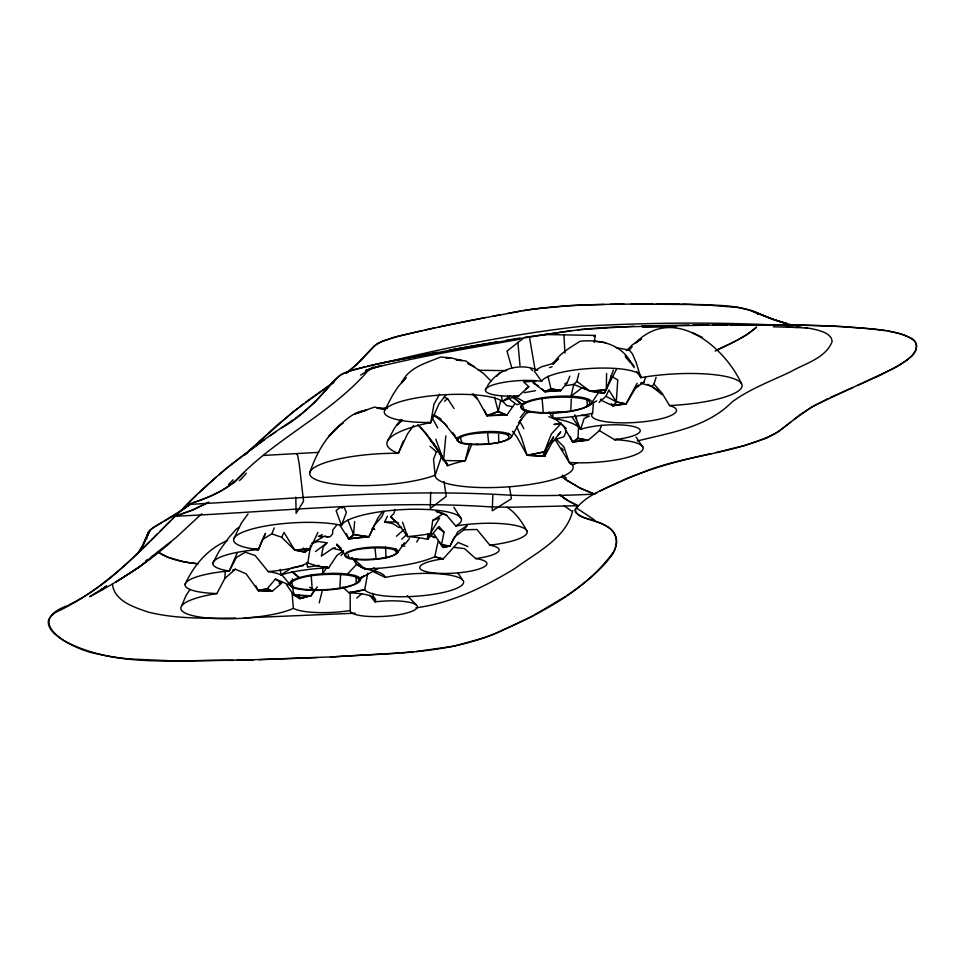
<?xml version="1.0" encoding="UTF-8"?>
<svg xmlns="http://www.w3.org/2000/svg" width="965" height="965" viewBox="0 0 965 965"><rect width="100%" height="100%" fill="white"/><g stroke="black" fill="none" stroke-linecap="round" stroke-linejoin="round"><path stroke-width="1.45" d="M435.191 475.661L433.526 459.4L436.325 451.717L430.004 446.276M345.168 554.006L345.554 556.588A27.141 6.152 -3.5 0 0 349.27 558.602A28.455 6.453 -3.5 0 0 376.133 559.302A27.141 6.152 -3.5 0 0 385.94 557.903A28.455 6.453 -3.5 0 0 395.891 551.208L395.964 548.639M487.615 432.718L488.76 444.057A27.129 6.152 -3.5 0 0 498.796 442.597A28.455 6.453 -3.5 0 0 508.531 435.963L508.603 433.394M606.587 373.467L606.285 389.667A69.094 15.657 -3.5 0 0 604.162 393.382A60.24 13.655 -3.5 0 0 589.989 391.151L573.777 384.432L565.647 385.614M430.631 492.234L430.318 508.483L446.252 496.348L444.009 481.631M146.933 538.253L147.742 533.307M322.841 567.794L322.624 573.741L327.256 566.805M523.597 404.239A37.394 8.48 -3.5 0 0 524.152 410.608A37.273 8.444 -3.5 0 0 543.319 413.104A37.418 8.48 -3.5 0 0 570.773 411.44L571.268 399.015M492.838 494.562L492.271 510.811L511.426 498.748L509.46 486.915M555.044 418.412L563.717 426.53L572.607 442.018A97.453 22.086 -3.5 0 0 576.768 439.352L577.951 438.399L578.542 426.783M292.311 578.855L292.504 581.437A37.382 8.468 -3.5 0 0 293.167 587.818A37.285 8.456 -3.5 0 0 312.274 590.303A37.418 8.48 -3.5 0 0 339.837 588.626L340.645 573.56M342.78 587.01L348.956 592.799A42.52 9.638 -3.5 0 1 375.047 601.87A33.666 7.636 -3.5 0 1 416.952 605.525A33.666 7.636 -3.5 0 1 386.362 616.213A33.666 7.636 -3.5 0 1 350.235 610.543A42.52 9.638 -3.5 0 1 293.384 608.348A60.24 13.655 -3.5 0 1 196.341 616.454A60.24 13.655 -3.5 0 1 216.908 593.547L224.809 578.53L225.315 570.544M548.904 411.995L552.945 418.279A60.24 13.655 -3.5 0 0 592.643 413.213L593.391 402.296M600.664 400.089L612.859 405.77L616.273 401.85L617.769 379.896L610.917 376.012M572.74 510.582C566.286 538.41 536.058 552.74 514.815 568.566C484.43 586.997 451.56 603.125 415.951 607.817M354.65 521.57L353.54 534.429L349.149 538.567M471.668 444.455L465.227 460.727A69.106 15.657 -3.5 0 0 447.615 465.709A69.106 15.657 -3.5 0 0 443.526 460.377L445.842 435.903M146.837 537.095C147.5 529.266 156.234 526.106 161.975 522.451M594.271 342.539L595.224 335.422L544.344 334.517M454.141 537.288L463.948 529.773L467.386 525.37L457.844 531.86L450.004 545.997L443.261 547.444A70.867 16.067 -3.5 0 0 441.488 544.887L444.009 532.125L439.015 526.48L427.676 539.302L428.677 535.334L430.897 533.536L432.754 520.364L443.574 513.452L436.059 511.366L446.735 515.406L455.782 525.973A49.915 11.315 -3.5 0 1 524.14 528.325A49.915 11.315 -3.5 0 1 489.87 545.177A33.666 7.636 -3.5 0 1 475.709 558.566A33.666 7.636 -3.5 0 1 474.044 570.387A33.666 7.636 -3.5 0 1 423.611 570.858A33.666 7.636 -3.5 0 1 443.188 558.868L458.073 542.427L467.904 546.564M216.908 593.547A49.915 11.315 -3.5 0 1 185.449 583.343A49.915 11.315 -3.5 0 1 229.32 570.99L236.353 557.541L245.255 552.185L255.206 555.551L268.246 571.582A49.915 11.315 -3.5 0 0 307.847 562.812L310.561 545.213M570.255 436.494L572.607 442.018A49.915 11.315 -3.5 0 1 588.361 440.137L599.41 430.607L614.512 439.642A49.915 11.315 -3.5 0 1 637.72 453.707A49.915 11.315 -3.5 0 1 569.241 462.452A69.106 15.657 -3.5 0 1 515.226 486.264A69.106 15.657 -3.5 0 1 435.191 475.178A69.106 15.657 -3.5 0 1 345.398 485.154A69.106 15.657 -3.5 0 1 315.012 467.108A69.106 15.657 -3.5 0 1 398.328 453.297A97.453 22.086 -3.5 0 1 430.764 422.537L433.961 404.166L439.642 394.094M364.71 589.82L367.725 573.162M319.21 602.836L322.491 589.844M438.134 541.196L434.781 556.708A70.867 16.067 -3.5 0 1 364.915 569.048L356.676 564.308L352.044 557.71M500.63 400.656L498.242 411.392L486.855 415.65L478.206 400.101L472.175 393.853M543.995 452.404L553.524 437.109L543.995 452.404L543.536 454.431L544.646 456.373L551.534 443.514L560.786 431.777L557.854 435.251M441.536 456.409L435.191 475.178M469.509 443.755L465.227 460.727A97.453 22.086 -3.5 0 1 443.526 460.377L433.755 443.731M586.081 389.112L582.378 387.568L570.99 396.265L573.777 384.432L576.853 381.404L578.891 373.419M394.89 509.81L393.901 513.657L390.656 516.709L398.991 524.936L407.544 536.588A70.867 16.067 -3.5 0 1 428.014 539.375A49.915 11.315 -3.5 0 1 429.944 534.2L439.594 518L432.754 520.364M546.721 449.244L544.646 456.373A69.106 15.657 -3.5 0 0 527.107 455.287L517.059 437.133L512.524 431.258M640.531 383.033L652.002 386.47L653.968 384.082L656.091 377.339M611.267 403.527L612.859 405.77A42.52 9.638 -3.5 0 1 626.128 403.877L635.549 388.026L643.872 382.333L645.549 377.363M613.414 370.005L606.285 389.667L604.162 393.382L589.989 391.151L576.853 381.404M237.088 553.186L229.32 570.99A49.915 11.315 -3.5 0 1 215.46 559.772A49.915 11.315 -3.5 0 1 258.439 549.592A60.24 13.655 -3.5 0 1 250.659 529.423A60.24 13.655 -3.5 0 1 341.477 525.394L346.351 512.548L344.107 507.023L340.126 507.397L336.085 510.63L341.477 525.394A60.24 13.655 -3.5 0 1 417.363 509.231A60.24 13.655 -3.5 0 1 455.782 525.973M309.705 472.934C316.17 453.695 326.327 435.034 343.045 422.947M446.18 394.709L438.954 403.925L430.764 422.537A60.24 13.655 -3.5 0 1 384.396 411.03A60.24 13.655 -3.5 0 1 438.339 395.168A60.24 13.655 -3.5 0 1 502.427 401.464A60.24 13.655 -3.5 0 1 518.627 395.952L528.784 386.688L523.621 381.899L535.84 381.127L533.235 382.791L544.923 391.657A60.24 13.655 -3.5 0 1 560.93 390.523L567.275 382.598L569.808 376.193M263.107 538.217L265.532 533.404L258.439 549.592L251.684 548.687L258.439 549.592L262.492 539.411L271.841 533.862L274.229 527.927M396.35 453.285L398.328 453.297L403.346 441.029M566.395 430.8L563.97 436.735L556.274 439.208L551.003 442.103M141.047 549.748L147.03 535.225M181.649 605.863L186.04 595.502L189.996 589.434M599.41 430.607L601.714 425.3M141.095 549.773L150.021 530.34L142.386 545.744L137.102 554.151M600.483 399.341L602.848 399.124L605.96 396.277L608.879 390.041L616.273 401.85L626.128 403.877L637.129 383.189M310.223 548.675L294.663 550.098A60.24 13.655 -3.5 0 0 310.223 548.675A70.867 16.067 -3.5 0 0 305.35 551.57L304.687 552.101L294.663 550.098L281.72 537.324L284.048 532.366L294.663 550.098A49.915 11.315 -3.5 0 1 304.675 552.101L310.223 548.675L317.919 532.391M384.251 511.474L381.609 517.071L374.263 525.31L368.98 536.757A70.867 16.067 -3.5 0 0 348.63 538.868L339.933 525.346M398.328 453.297L407.592 433.816L413.611 425.505M453.55 538.53L450.004 545.997A33.666 7.636 -3.5 0 0 443.261 547.444L440.004 543.198M401.633 527.18L398.883 527.481L392.996 523.645L384.601 522.041L387.411 516.215M233.82 538.76L241.334 523.151L248.053 513.875M306.508 548.325L304.687 552.101L303.336 548.072M212.927 562.945L219.284 550.87L229.019 537.384L236.449 528.989L239.404 527.131M384.782 410.101L392.803 394.89L398.328 386.482L406.06 377.641L401.717 382.707C408.81 367.134 426.265 363.105 440.583 357.026L450.474 357.762L461.849 360.56L456.252 359.969L465.637 360.886L483.393 373.395L491.269 381.272M185.087 584.344C193.688 565.394 207.945 548.53 227.559 540.545M387.99 440.245L394.625 427.929L400.716 419.618M314.469 589.748L311.007 595.743A42.52 9.638 -3.5 0 0 299.934 598.614A60.24 13.655 -3.5 0 0 293.843 595.115L286.472 584.657M511.209 437.302L522.017 418.545M416.699 542.053L418.906 538.422M616.78 368.666L604.162 393.382L599.132 390.716M485.455 390.029C494.08 370.138 518.024 361.658 537.71 370.234M598.674 392.309L591.412 403.286L585.188 407.387L596.744 400.897M315.048 589.88L311.007 595.743L299.874 598.541L293.843 595.115L292.491 586.563M382.683 511.233L377.592 518.615L368.98 536.757L348.63 538.868L346.507 533.573M484.478 410.209L486.855 415.65A97.453 22.086 -3.5 0 1 506.842 415.095L514.381 404.371M397.013 553.428L404.528 542.752M341.055 555.623L343.6 552.366M327.521 388.147L329.849 385.192M337.123 524.538L332.816 529.942L332.575 533.947L330.03 536.926L319.294 536.154M326.906 388.919L315 402.248L301.961 413.406M330.416 384.492L332.322 382.188M520.219 417.628L526.335 410.077M496.939 376.073L499.544 372.888M518.434 422.718L528.108 411.162M232.589 570.146L235.279 569.217L246.087 573.801L258.246 590.592L267.257 588.674L275.435 579.048L290.935 585.646L281.575 574.525M317.364 586.997L314.855 589.917L309.536 587.371M244.145 472.452C229.501 489.388 207.933 498.435 186.884 504.538C294.747 498.664 402.803 488.314 510.859 495.238A254.084 57.586 -3.5 0 0 594.452 494.104L597.045 492.693M629.494 349.825L632.208 346.664M332.648 381.802L340.742 374.927A66.344 15.042 -3.5 0 1 349.547 371.079L365.035 366.712M599.132 402.393L601.099 400.137M312.033 543.367L318.221 541.462L326.942 542.861L323.166 547.155L321.357 556.081L332.732 548.373L335.386 547.806M233.614 482.85L234.604 481.812M347.412 574.079L356.676 564.308L361.598 567.48L365.578 568.337M635.549 388.026L638.541 385.035M160.009 531.269L169.973 521.293M157.56 533.717L151.312 539.93M172.494 518.772L175.039 516.239L192.095 510.232L206.257 503.477M409.389 538.579L405.384 543.741L401.778 545.189M626.502 350.621L632.377 344.807L641.399 338.92L635.995 342.732M150.045 541.172L143.049 548.048M358.835 362.382L375.952 344.565A70.023 15.874 -3.5 0 1 378.956 342.72L393.02 337.581L422.453 330.5M188.826 502.644L196.667 495.105M141.071 549.99C119.395 571.171 96.319 591.69 68.792 604.922M358.353 362.852L355.434 365.602M201.709 513.79L175.919 537.686L150.202 557.806M359.173 580.267L364.07 575.562M244.29 455.42L249.718 450.257M245.544 454.226L276.822 425.408L303.71 403.599M233.94 482.645C273.807 438.496 330.947 414.661 369.221 369.281M198.645 493.236L216.305 477.036M250.816 449.22L292.781 412.019L333.854 382.212L305.507 402.26M401.754 539.206L407.182 534.091M362.213 576.587L360.198 578.481L378.208 568.373M396.494 536.238L403.925 529.495M756.198 327.461L746.717 334.71L737.236 340.15M224.809 578.53L235.279 569.217M354.529 366.423L346.206 373.262L356.917 364.227L374.118 346.013L382.442 341.091L399.233 335.917L442.826 326.146A1011.899 229.344 -3.5 0 1 483.32 318.016L521.426 311.044M577.951 438.399L578.023 438.327A33.666 7.636 -3.5 0 0 588.361 440.137L572.607 442.018L578.023 438.327L588.361 440.137M444.515 401.295L447.603 398.581L454.045 408.485M756.62 327.038C744.932 337.762 729.878 343.685 715.825 350.609M218.609 475.009L226.678 468.122M255.713 585.707L258.246 590.592L259.428 590.604A60.24 13.655 -3.5 0 1 272.263 591.195L281.527 583.27L275.435 579.048M595.224 335.422L593.897 336.556M356.688 598.107L361.984 593.596M237.39 479.352C224.905 490.317 209.514 497.361 193.82 502.451M228.126 466.915L264.229 439.823M790.649 422.236L777.078 432.501M342.949 422.911L335.096 429.316L328.595 436.687C339.776 425.806 350.03 412.091 366.688 410.089L354.746 414.021L374.613 407.073L384.709 409.281L376.977 408.183L387.049 408.267M634.922 343.504C672.81 304.108 723.69 345.506 741.482 383.6M525.684 389.16L528.784 386.688M793.893 419.582L809.659 408.279L827.837 398.654M171.396 541.691C146.608 563.524 118.804 581.28 89.697 596.72L103.122 588.3M153.604 555.852L139.322 567.022L115.728 582.136L139.322 567.022L157.548 552.836M190.153 504.43L187.873 506.191M106.536 586.044L100.818 590.363L106.379 586.069M523.283 338.365L506.975 351.127L511.86 368.003M315.555 551.522L326.942 542.861M100.818 590.363L105.571 586.768M300.984 414.154L295.157 418.436M190.298 504.321L178.26 512.97L164.388 521.124M186.474 507.24L153.471 527.553A113.195 25.657 -3.5 0 0 147.657 533.307M510.557 395.541L502.427 401.464L501.39 395.843M293.384 419.703C254.048 445.999 215.822 474.201 182.928 508.434C144.231 547.155 106.331 588.843 55.837 612.28A120.939 27.406 -3.5 0 0 48.25 622.28C48.672 630.531 56.887 635.766 62.87 640.048C114.606 668.564 176.945 659.348 233.627 660.398M342.768 551.341L336.918 555.43L328.691 567.77A60.24 13.655 -3.5 0 0 280.911 574.935A49.915 11.315 -3.5 0 0 268.246 571.582M281.635 427.869C304.759 415.107 321.321 394.709 339.005 376A68.406 15.5 -3.5 0 1 353.419 369.824L383.696 362.563L437.374 352.261M270.297 435.625L276.195 431.596M716.259 452.452L745.064 445.408L766.849 437.977L779.31 431.029L800.335 414.576L814.75 405.3L894.314 368.123L907.136 359.921L912.54 355.036L915.821 350.343L916.75 345.904L915.134 341.791C907.775 334.541 897.1 332.841 887.318 330.947M566.986 595.465C582.45 584.766 597.661 573.162 609.398 558.337C618.155 549.302 619.747 532.559 606.828 526.408C597.239 519.858 583.885 520.304 575.454 512.174L575.357 509.146L577.77 505.696L568.795 501.137L560.4 495.419M565.707 596.334L531.522 616.707L496.734 632.956A292.491 66.296 -3.5 0 1 483.586 637.937L453.972 646.2L416.337 651.496M289.765 569.169L280.911 574.935L280.284 569.386M360.548 375.12L373.515 367.062L367.894 370.21L373.612 367.882L365.542 370.512L381.477 365.445L373.19 368.051C421.379 355.88 470.558 348.112 519.435 339.294M145.763 560.689L147.959 559.338M775.751 433.321C733.665 454.612 684.33 454.901 640.917 473.103A383.515 86.922 -3.5 0 0 626.152 478.942L621.665 480.847M348.799 538.772L350.826 537.457A60.24 13.655 -3.5 0 0 353.54 534.429A60.24 13.655 -3.5 0 0 368.98 536.757L353.54 534.429L347.882 520.123M208.814 502.053L192.928 509.882L178.658 515.129M899.802 364.927L880.478 375.132L857.632 385.397M320.271 535.611L322.226 534.55M312.105 543.042L322.575 537.409L318.269 536.275M67.273 605.718C21.013 622.715 74.305 650.386 97.549 653.896A135.112 30.627 -3.5 0 0 129.66 658.999M560.93 390.523L550.991 388.798A33.666 7.636 -3.5 0 1 544.923 391.657L560.93 390.523A49.915 11.315 -3.5 0 1 550.991 388.798L544.923 391.657L541.715 388.762M564.802 383.889L567.275 382.598M599.735 491.257L608.264 486.975A542.475 122.953 -3.5 0 1 617.226 482.814L620.555 481.33M735.499 341.055L729.19 344.24M728.02 344.807L715.198 350.898M830.262 397.52L852.964 387.423M588.143 416.759L584.054 418.641L580.592 429.353A97.453 22.086 -3.5 0 0 552.945 418.279L552.885 412.513M527.433 412.839L530.099 411.633M549.58 367.581L552.064 366.784M382.188 363.202C448.062 346.966 515.008 333.757 582.474 326.194C650.398 322.539 718.611 321.864 786.535 325.639M306.122 596.816L299.934 598.614L298.885 594.524M637.274 441.005C670.566 432.634 707.031 427.399 732.266 401.79C750.082 388.786 770.999 381.151 790.745 371.682C805.1 363.443 825.63 358.329 832.156 341.55L831.311 337.955L828.235 334.686A78.406 17.768 -3.5 0 0 805.401 327.666M519.628 403.925L516.806 404.649L511.016 400.451L507.771 396.096M367.339 366.157L376.302 364.131M708.129 454.286C679.83 460.426 651.713 467.989 625.043 479.4C608.022 488.157 586.72 493.803 575.14 509.87C577.299 518.458 589.301 518.205 596.322 521.631A152.386 34.535 -3.5 0 1 602.727 524.188C610.604 527.397 618.312 535.189 616.346 544.32A393.708 89.238 -3.5 0 1 613.644 551.763C584.718 592.1 537.565 615.019 493.139 634.379C441.729 655.03 385.252 653.1 330.923 656.96M364.589 589.663L348.956 592.799A60.24 13.655 -3.5 0 0 364.589 589.663A49.915 11.315 -3.5 0 0 428.906 594.971A49.915 11.315 -3.5 0 0 458.471 577.432A49.915 11.315 -3.5 0 0 385.216 577.432A60.24 13.655 -3.5 0 0 364.915 569.048L354.42 559.483M708.744 454.141L711.241 453.586M425.167 329.897L435.07 327.774M378.063 363.757L474.201 345.723L571.027 330.645M428.906 422.923L430.764 422.537M438.749 327.002L450.884 324.481A1027.87 232.963 -3.5 0 1 476.493 319.343L484.828 317.714M641.641 382.803L643.872 382.333M291.985 567.818L303.203 565.683M492.862 316.182L500.521 314.747M507.687 313.444C555.454 303.541 604.464 304.409 652.991 303.927M449.702 350.03L497.096 341.827M524.297 392.659L535.491 390.692M505.708 340.392L520.002 338.052M524.827 337.28L580.158 329.608L633.969 326.23M308.076 567.022L318.896 565.418M446.119 358.329L450.474 357.762L449.147 357.87M617.66 439.244L614.512 439.642A33.666 7.636 -3.5 0 0 635.091 426.94A33.666 7.636 -3.5 0 0 580.592 429.353L572.402 417.652M577.77 329.861L590.435 328.631A128.972 29.227 -3.5 0 1 601.569 327.774L606.056 327.497A183.495 41.591 -3.5 0 1 614.03 327.063M413.141 651.797L401.307 652.786M386.579 408.436L382.381 408.786L386.048 408.485M563.488 411.886L545.382 412.718M399.064 652.967L333.95 656.815L236.63 660.325M560.605 424.009L553.91 424.491L561.413 423.104L551.317 434.093L544.417 451.801A49.915 11.315 -3.5 0 0 544.646 456.373L527.107 455.287L521.667 438.315L516.709 426.446M626.502 350.283L629.192 350.102L632.316 353.673L636.031 362.08L640.808 377.677A69.094 15.657 -3.5 0 1 740.469 382.369A69.094 15.657 -3.5 0 1 669.553 405.541A42.52 9.638 -3.5 0 1 641.737 421.946A42.52 9.638 -3.5 0 1 592.643 413.213M355.156 613.209L244.169 617.889M175.039 516.239C279.416 511.498 383.901 499.93 488.447 506.758A244.422 55.403 -3.5 0 0 512.91 507.216L577.77 505.696L568.554 500.992L559.543 494.768M263.204 455.456L318.607 452.356M615.489 326.99L727.417 324.783M317.28 657.575L258.849 659.722M587.299 304.916L582.571 305.085A201.299 45.62 -3.5 0 0 568.662 305.724L534.658 308.969A153.507 34.788 -3.5 0 0 523.488 310.706M588.517 304.88L604.006 304.458M641.52 325.989L689.227 325.048M253.831 659.867L176.848 661.049L129.732 658.974M463.948 529.773L476.963 529.495L489.87 545.177M235.508 618.07C206.377 618.263 176.716 619.204 148.224 612.087C134.569 607.419 114.473 601.195 112.495 584.5M642.666 327.304L676.127 326.701M384.601 522.041L396.072 521.836L398.509 522.946M610.326 304.325L623.921 304.12M692.954 325.012L708.563 324.879M436.325 451.717L439.196 451.692L429.437 438.737L437.398 449.256M631.219 304.047L702.508 304.614L738.514 307.533L750.505 310.163L772.193 319.101L786.909 323.673L772.193 319.101L753.291 311.176M506.842 415.095L486.855 415.65A60.24 13.655 -3.5 0 0 498.242 411.392A60.24 13.655 -3.5 0 0 506.842 415.095L498.242 411.392L494.502 397.085M712.64 324.855C770.191 325.265 828.139 323.118 885.351 330.633M730.143 324.783C767.983 324.71 805.859 324.807 843.663 326.737C865.834 328.896 889.392 328.197 910.043 337.641C920.236 341.562 916.654 353.504 909.356 358.099A261.841 59.348 -3.5 0 1 899.778 364.927M430.149 422.537L429.534 422.537M656.103 303.915L680.168 304.059M428.918 422.537L427.109 422.525M475.805 444.322L478.58 444.334M279.09 583.246L281.527 583.27M478.411 370.246L506.637 370.669M306.942 595.719L311.007 595.743L294.663 595.176L293.432 592.643M773.351 326.797L797.199 327.485M786.789 326.846L807.319 328.112M272.263 591.195L258.246 590.592A49.915 11.315 -3.5 0 0 267.257 588.674A60.24 13.655 -3.5 0 0 272.263 591.195L267.257 588.674M581.521 415.36L589.494 416.132M626.008 357.762L630.905 362.707C621.195 343.769 599.494 339.197 580.062 341.26C570.05 347.822 559.073 353.455 552.981 364.396L558.53 358.859L551.413 363.962L541.269 366.869L534.284 371.043L541.618 381.308A49.915 11.315 -3.5 0 1 595.791 368.196A49.915 11.315 -3.5 0 1 640.808 377.677L636.683 371.441M198.115 563.741C186.076 562.547 173.772 560.569 162.916 554.947M605.694 342.647L595.658 341.477M796.74 326.628L801.071 327.123M454.081 547.372L464.467 548.603L475.709 558.566M629.192 350.102L615.947 347.629M328.546 567.77L322.117 566.805L328.691 567.77A70.867 16.067 -3.5 0 1 307.847 562.812M296.557 453.61L297.69 455.456L299.234 464.008L303.553 501.233L296.134 513.332L295.772 497.084M402.188 545.756L404.926 546.238M512.415 406.687L506.589 405.481L502.813 401.368M339.728 524.996L341.477 525.394M332.732 548.373L343.54 550.822M340.126 507.397L342.696 508M793.278 325.326L779.817 321.671L757.501 313.456A85.789 19.445 -3.5 0 1 758.466 314.228M271.841 533.862L281.72 537.324M443.912 397.23L447.603 398.581M548.808 416.711L556.696 419.823M373.431 567.806L376.941 569.229M372.056 528.41L374.734 529.556L372.719 527.771M324.988 536.021L327.75 537.216M697.828 335.289L692.991 333.094L702.472 337.448M468.471 363.696L474.044 366.664L467.941 363.612M373.31 571.618L385.216 577.432M647.829 384.311L658.251 390.451M433.309 415.457L439.545 418.714M430.245 535.527L434.141 537.577M605.96 396.277L616.273 401.85A69.094 15.657 -3.5 0 0 626.128 403.877L612.859 405.77L613.487 405.312A60.24 13.655 -3.5 0 0 616.273 401.85M513.549 395.819L525.153 402.405M441.041 419.003L433.755 414.781L444.648 423.707L456.915 439.244L452.645 432.453M533.235 382.791L538.518 385.867M758.08 313.902C736.741 303.094 711.446 305.977 688.238 304.204A287.124 65.077 -3.5 0 0 682.183 304.084M158.308 552.185L167.862 557.227L184.074 561.859A77.598 17.587 -3.5 0 0 197.777 563.741M594.187 519.749L576.998 508.362M444.636 514.104L446.735 515.406M563.451 497.964L566.479 499.894M432.658 536.094L434.974 537.565M566.889 480.353L580.749 488.447L594.452 494.116L579.832 487.988L565.297 479.279M565.78 479.605L561.413 476.565M437.507 527.638L444.009 532.125M507.083 507.288C515.998 512.994 522.174 522.125 527.083 531.329M564.055 505.756L571.34 510.871M340.319 547.722L336.894 545.165L341.103 548.554L336.713 544.139L345.892 556.19M512.837 397.327L521.956 404.468L513.139 396.615M291.744 571.787L299.21 577.661L292.914 572.004M652.002 386.47L662.002 394.625M390.656 516.709L396.072 521.836M440.607 419.751L446.976 426.011M562.149 424.455L566.274 428.556M556.274 439.208L563.946 446.928L569.241 462.452L571.63 464.249L569.241 462.452L555.152 439.606M407.339 595.731L416.373 604.946M417.724 424.769L425.782 433.02L437.543 449.207M473.465 393.997L477.205 398.026M420.583 427.326L435.119 445.625M653.968 384.082L662.123 393.298L669.553 405.541M634.077 366.133L625.272 355.892L630.905 362.707M369.728 595.284L375.047 601.87L372.659 593.391M530.75 368.582L532.427 370.681M433.719 533.705L443.261 547.444L443.092 544.477M636.068 437.097L643.052 447.507M561.702 448.05L563.258 450.39M631.725 363.95L634.21 367.701M457.929 572.933L462.356 579.676M580.399 429.051L574.573 414.938L576.684 418.665M453.815 507.18L461.161 518.591M436.988 448.665L442.296 457.193M443.816 459.617L447.615 465.709L439.956 452.959M453.466 433.852L457.977 441.174M431.97 417.471L437.736 427.893M519.592 420.897L523.838 428.665M435.782 439.171L443.526 460.377M402.574 522.21L407.544 536.588A60.24 13.655 -3.5 0 0 430.897 533.536M522.982 406.374L524.212 410.595M348.088 554.429L349.282 558.602M460.124 436.457L462.09 443.381A27.129 6.152 -3.5 0 1 458.218 441.319L457.639 437.459M291.297 580.821L293.215 587.806M547.939 376.278L550.991 388.798M427.555 537.396L428.014 539.375L427.965 533.573M529.58 337.931L534.851 368.449M306.846 562.571L307.533 566.986M374.999 547.951L376.145 559.314M517.879 342.346L520.002 365.554M292.069 592.908L293.384 608.348M542.053 397.773L543.307 413.104M311.2 574.983L312.262 590.303M563.898 334.783L564.959 352.985M586.997 399.606L587.311 406.048A37.237 8.444 -3.5 0 1 570.785 411.44M356.049 576.805L356.278 583.246A37.249 8.444 -3.5 0 1 339.837 588.626M498.567 434.503L498.784 442.597M385.626 547.155L385.928 557.903M350.162 591.919L350.235 610.543M518.627 395.952A33.666 7.636 -3.5 0 1 487.771 387.291A33.666 7.636 -3.5 0 1 541.618 381.308M306.677 595.707A60.24 13.655 -3.5 0 1 293.843 595.115M572.957 464.865A507.747 115.088 -3.5 0 1 576.817 462.983M246.304 473.176A64.534 49.239 -14.1 0 1 239.416 480.642M233.023 479.87A90.517 81.844 -38.7 0 1 228.512 484.43M458.254 441.319A28.455 6.453 -3.5 0 1 467.953 434.672A27.129 6.152 -3.5 0 1 478.013 433.225A28.455 6.453 -3.5 0 1 504.731 433.888A27.129 6.152 -3.5 0 1 508.555 435.963M488.76 444.045A28.455 6.453 -3.5 0 1 462.042 443.393M523.585 404.239A37.237 8.444 -3.5 0 1 540.074 398.847A37.418 8.48 -3.5 0 1 567.529 397.182A37.273 8.444 -3.5 0 1 586.684 399.679A37.394 8.48 -3.5 0 1 587.263 406.048M355.603 576.853A37.285 8.456 -3.5 0 0 336.508 574.38A37.418 8.48 -3.5 0 0 308.945 576.057A37.249 8.444 -3.5 0 0 292.552 581.437M355.615 576.853A37.382 8.468 -3.5 0 1 356.218 583.246M345.603 556.588A28.455 6.453 -3.5 0 1 355.53 549.881A27.141 6.152 -3.5 0 1 365.349 548.482A28.455 6.453 -3.5 0 1 392.248 549.182A27.141 6.152 -3.5 0 1 395.927 551.208M162.916 554.947A208.356 47.225 -3.5 0 1 157.838 551.944M230.273 483.598A98.478 93.195 -35.8 0 1 229.248 484.575M566.383 478.049A169.285 141.143 14.9 0 1 562.281 475.202M399.172 422.839L397.291 424.986L402.357 419.968L399.172 422.839M544.417 451.801L527.107 455.287A97.453 22.086 -3.5 0 0 544.417 451.801M606.285 389.667L589.989 391.151A49.915 11.315 -3.5 0 0 606.285 389.667M450.004 545.997L441.488 544.887A49.915 11.315 -3.5 0 0 450.004 545.997M443.188 558.868L434.781 556.708A33.666 7.636 -3.5 0 0 443.188 558.868M357.545 559.121A26.574 6.019 -3.5 0 0 398.099 551.847A26.574 6.019 -3.5 0 0 359.101 548.59A26.574 6.019 -3.5 0 0 357.545 559.121M306.448 589.543A35.44 8.034 -3.5 0 0 360.512 579.844A35.44 8.034 -3.5 0 0 308.523 575.49A35.44 8.034 -3.5 0 0 306.448 589.543M469.75 444.033A27.37 6.2 -3.5 0 0 511.51 436.554A27.37 6.2 -3.5 0 0 471.354 433.189A27.37 6.2 -3.5 0 0 469.75 444.033M537.553 412.344A35.44 8.034 -3.5 0 0 591.617 402.646A35.44 8.034 -3.5 0 0 539.616 398.292A35.44 8.034 -3.5 0 0 537.553 412.344"/></g></svg>
